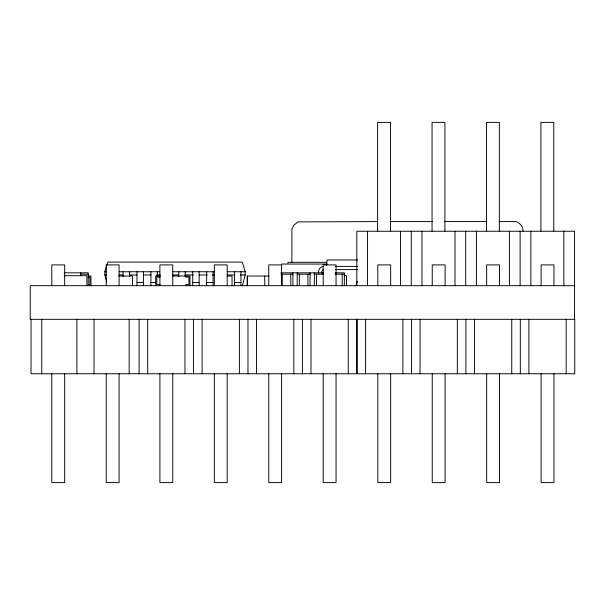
<?xml version="1.0" encoding="UTF-8"?>
<svg xmlns="http://www.w3.org/2000/svg" width="605" height="605" viewBox="0 0 605 605"><rect width="100%" height="100%" fill="white"/><g stroke="black" fill="none" stroke-linecap="round" stroke-linejoin="round"><path stroke-width="0.91" d="M287.806 263.19L288.328 262.32L326.927 262.32M326.231 265.474L327.108 259.961L357.502 259.961M356.088 285.681L357.275 281.212M242.302 285.681L245.207 274.965L245.207 271.751L242.302 262.109L107.75 262.109L104.846 271.751L104.846 274.965L106.782 282.104M377.875 221.581L297.902 221.922L293.758 225.249L291.875 229.257L291.875 262.32M390.043 221.581L432.371 221.581M444.546 221.581L486.942 221.581M499.201 221.581L516.171 221.581C520.043 222.988 523.385 226.867 523.03 231.14M281.575 264.052L327.464 264.052M335.351 266.389L357.593 266.389M335.351 269.603L357.593 269.603M104.846 271.751L106.631 271.751M119.321 271.751L159.712 271.751M172.871 271.751L214.208 271.751M227.359 271.751L245.207 271.751M64.183 272.817L88.217 272.817L88.217 285.681M280.97 272.817L323.524 272.817M335.162 272.817L344.343 272.817L344.343 285.681M80.715 274.171L88.217 274.171M280.773 274.171L292.911 274.171M297.191 274.171L310.055 274.171M314.343 274.171L323.804 274.171M335.162 274.171L344.343 274.171M104.846 274.965L106.73 274.965M118.973 274.965L122.747 274.965M129.341 274.965L136.874 274.965M143.468 274.965L151.008 274.965M156.657 274.965L160.423 274.965M172.675 274.965L178.324 274.965M184.918 274.965L193.396 274.965M199.053 274.965L207.53 274.965M212.234 274.965L214.125 274.965M227.314 274.965L234.846 274.965M240.495 274.965L245.207 274.965M64.183 275.714L86.931 275.714L86.931 285.681M344.343 275.714L346.483 275.714L346.483 285.681M88.368 276.031L90.939 276.031L90.939 285.681M118.913 276.031L132.45 276.031L132.45 285.681M172.864 276.031L190.008 276.031L190.008 285.681M227.54 276.031L232.048 276.031L232.048 285.681M269.013 276.031L247.158 276.031L247.158 285.681M88.262 277.105L89.865 277.105L89.865 284.607L88.262 284.607M136.987 282.467L143.415 282.467M150.917 282.467L155.508 282.467M192.708 282.467L199.136 282.467M206.638 282.467L213.066 282.467M234.49 282.467L240.926 282.467M574.553 285.681L30.25 285.681L30.25 319.319L574.75 319.319L574.75 373.754L357.026 373.754L357.026 319.319M574.553 319.319L574.553 231.246L356.837 231.246L356.837 285.681M566.182 319.319L566.182 373.754M563.845 231.246L563.845 285.681M553.961 285.537L553.961 264.892L541.104 264.892L541.104 285.537M553.961 373.754L553.961 482.616L541.104 482.616L541.104 373.754M553.772 231.246L553.772 122.384L540.915 122.384L540.915 231.246M530.842 231.246L530.842 285.681M528.891 319.319L528.891 373.754M520.323 319.319L520.323 373.754M520.126 231.246L520.126 285.681M511.747 319.319L511.747 373.754M509.41 231.246L509.41 285.681M499.533 285.537L499.533 264.892L486.677 264.892L486.677 285.537M499.533 373.754L499.533 482.616L486.677 482.616L486.677 373.754M499.337 231.246L499.337 122.384L486.48 122.384L486.48 231.246M476.407 231.246L476.407 285.681M474.464 319.319L474.464 373.754M465.888 319.319L465.888 373.754M465.699 231.246L465.699 285.681M457.32 319.319L457.32 373.754M454.983 231.246L454.983 285.681M445.098 285.537L445.098 264.892L432.242 264.892L432.242 285.537M445.098 373.754L445.098 482.616L432.242 482.616L432.242 373.754M444.909 231.246L444.909 122.384L432.053 122.384L432.053 231.246M421.98 231.246L421.98 285.681M420.029 319.319L420.029 373.754M411.461 319.319L411.461 373.754M411.264 231.246L411.264 285.681M402.885 319.319L402.885 373.754M400.548 231.246L400.548 285.681M390.671 285.537L390.671 264.892L377.815 264.892L377.815 285.537M390.671 373.754L390.671 482.616L377.815 482.616L377.815 373.754M390.482 231.246L390.482 122.384L377.618 122.384L377.618 231.246M367.553 231.246L367.553 285.681M365.601 319.319L365.601 373.754M356.837 319.319L356.837 373.754L31.029 373.754L31.029 319.319M348.261 319.319L348.261 373.754M342.203 274.171L342.203 285.681M336.047 285.537L336.047 264.892L323.191 264.892L323.191 285.537M336.047 373.754L336.047 482.616L323.191 482.616L323.191 373.754M321.799 273.596L321.799 271.751A2.14 2.14 0 0 1 323.388 269.679M318.585 273.498L318.623 271.048A5.362 5.362 0 0 1 323.236 266.427M316.483 274.171L316.483 285.681M314.343 272.817L314.343 285.681M310.978 319.319L310.978 373.754M310.055 272.817L310.055 285.681M307.915 274.171L307.915 285.681M302.402 319.319L302.402 373.754M299.339 274.171L299.339 285.681M297.191 272.817L297.191 285.681M293.833 319.319L293.833 373.754M292.911 272.817L292.911 285.681M290.771 274.171L290.771 285.681M282.195 274.171L282.195 285.681M281.62 285.537L281.62 264.892L268.756 264.892L268.756 285.537M281.62 373.754L281.62 482.616L268.756 482.616L268.756 373.754M264.71 276.031L264.71 285.681M256.543 319.319L256.543 373.754M247.974 319.319L247.974 373.754M247.566 276.031L247.566 285.681M240.926 271.751L240.926 285.681M239.398 319.319L239.398 373.754M234.49 271.751L234.49 285.681M227.185 285.537L227.185 264.892L214.329 264.892L214.329 285.537M227.185 373.754L227.185 482.616L214.329 482.616L214.329 373.754M213.066 271.751L213.066 285.681M206.638 271.751L206.638 285.681M202.115 319.319L202.115 373.754M199.136 271.751L199.136 285.681M193.539 319.319L193.539 373.754M192.708 271.751L192.708 285.681M185.72 276.031L185.72 277.105L188.934 277.105L188.934 284.607L185.72 284.607L185.72 285.681M185.206 271.751L185.206 276.553M184.971 319.319L184.971 373.754M178.778 271.751L178.778 276.553M172.758 285.537L172.758 264.892L159.901 264.892L159.901 285.537M172.758 373.754L172.758 482.616L159.901 482.616L159.901 373.754M160.007 285.681L160.007 284.607L156.793 284.607L156.793 277.105L160.007 277.105L160.007 276.031L155.719 276.031L155.719 285.681M157.345 271.751L157.345 276.553M150.917 271.751L150.917 285.681M147.68 319.319L147.68 373.754M143.415 271.751L143.415 285.681M139.112 319.319L139.112 373.754M136.987 271.751L136.987 285.681M129.493 271.751L129.493 276.553M129.175 319.319L129.175 373.754M123.065 271.751L123.065 276.553M119.102 285.537L119.102 264.892L106.246 264.892L106.246 285.537M119.102 373.754L119.102 482.616L106.246 482.616L106.246 373.754M94.032 319.319L94.032 373.754M80.715 272.817L80.715 275.714M76.888 319.319L76.888 373.754M64.674 285.537L64.674 264.892L51.811 264.892L51.811 285.537M64.674 373.754L64.674 482.616L51.811 482.616L51.811 373.754M41.745 319.319L41.745 373.754"/></g></svg>
